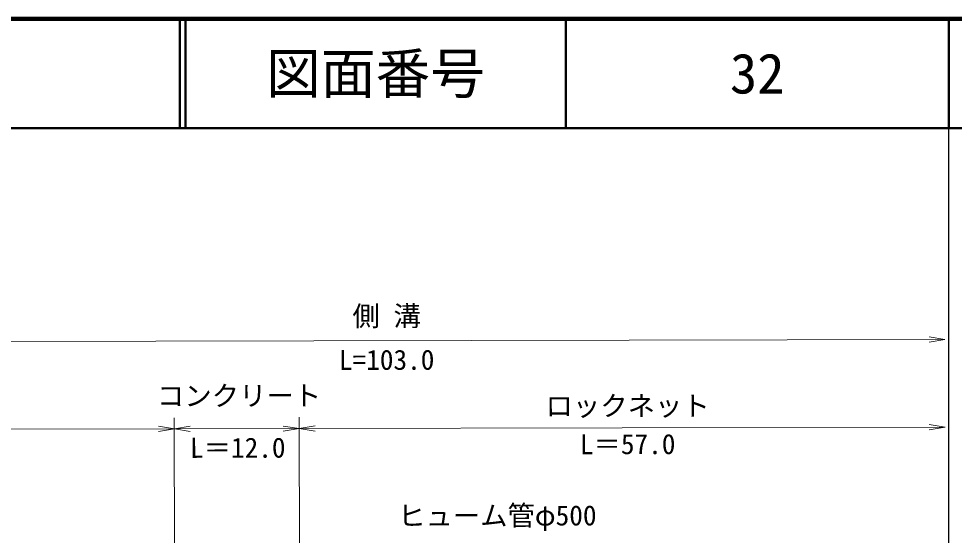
# Model space of a CAD drawing. Units: millimetres, scale not verified. Extents: x 40000 to 680000, y 20000 to 380000.
# Drawn here: x 494022 to 579500, y 332818 to 380000 of the extents above; entities that cross this region are included whole.
import ezdxf
from ezdxf.enums import TextEntityAlignment as Align

# ---------------------------------------------------------------- set-up
doc = ezdxf.new("R2010")
doc.units = ezdxf.units.MM
doc.header["$LTSCALE"] = 1000
for name, color, linetype, lineweight in [('M-TTL', 2, 'Continuous', 140), ('M-TTL-BAND', 7, 'Continuous', 25), ('M-TTL-LINE', 7, 'Continuous', 50), ('M-TTL-TXT', 7, 'Continuous', 13)]:
    doc.layers.add(name, color=color, linetype=linetype, lineweight=lineweight)
doc.styles.add('ＭＳ ゴシック', font='')
doc.styles.get('ＭＳ ゴシック').set_extended_font_data('MS Gothic')

# ---------------------------------------------------------------- blocks, each defined once
blk = doc.blocks.new('open_arrow')
at = {"color": 0, "linetype": 'Continuous', "lineweight": -2}
blk.add_lwpolyline([(7.5, 1.25), (0, 0), (7.5, -1.25)], dxfattribs=at)

msp = doc.modelspace()

# ---------------------------------------------------------------- linework, layer by layer
at = {"layer": 'M-TTL'}
msp.add_line((680000, 380000), (40000, 380000), dxfattribs=at)
at = {"layer": 'M-TTL-BAND'}
msp.add_line((579000, 20000), (579000, 370000), dxfattribs=at)
at = {"layer": 'M-TTL-LINE'}
for p, q in [((508747, 380000), (508747, 370000)), ((509247, 380000), (509247, 370000)), ((543997, 380000), (543997, 370000)), ((579000, 380000), (579000, 370000)), ((40000, 370000), (680000, 370000))]:
    msp.add_line(p, q, dxfattribs=at)
at = {"layer": 'M-TTL-TXT'}
for p, q in [((462802, 350444), (578643, 350699)), ((508318, 307026), (508238, 343554)), ((519719, 309155), (519643, 343606)), ((463661, 342435), (508240, 342533)), ((508240, 342533), (519645, 342559)), ((519645, 342559), (578661, 342689))]:
    msp.add_line(p, q, dxfattribs=at)

# ---------------------------------------------------------------- block references
at = {"layer": 'M-TTL-TXT', "xscale": 193, "yscale": 193}
for p, rotation in [((578643, 350699), 180.1), ((508240, 342533), 180.1), ((508240, 342533), 0.1), ((519645, 342559), 180.1), ((519645, 342559), 0.1), ((578661, 342689), 180.1)]:
    msp.add_blockref('open_arrow', p, dxfattribs=dict(at, rotation=rotation))

# ---------------------------------------------------------------- texts
at = {"layer": 'M-TTL-TXT', "style": 'ＭＳ ゴシック'}
for s, p in [('図面番号', (526622, 375000)), ('32', (561497, 375000))]:
    msp.add_text(s, height=3666, dxfattribs=at).set_placement(p, align=Align.MIDDLE_CENTER)
for s, p in [('側 溝', (524517, 351373)), ('L=103.0', (523276, 347371)), ('コンクリート', (506658, 344084)), ('ロックネット', (542160, 343162)), ('L＝57.0', (545293, 339669)), ('L＝12.0', (509668, 339341)), ('ヒューム管φ500', (528682, 333132))]:
    msp.add_text(s, height=1833, rotation=0.126, dxfattribs=at).set_placement(p, align=Align.BOTTOM_LEFT)

doc.saveas('drawing.dxf')
